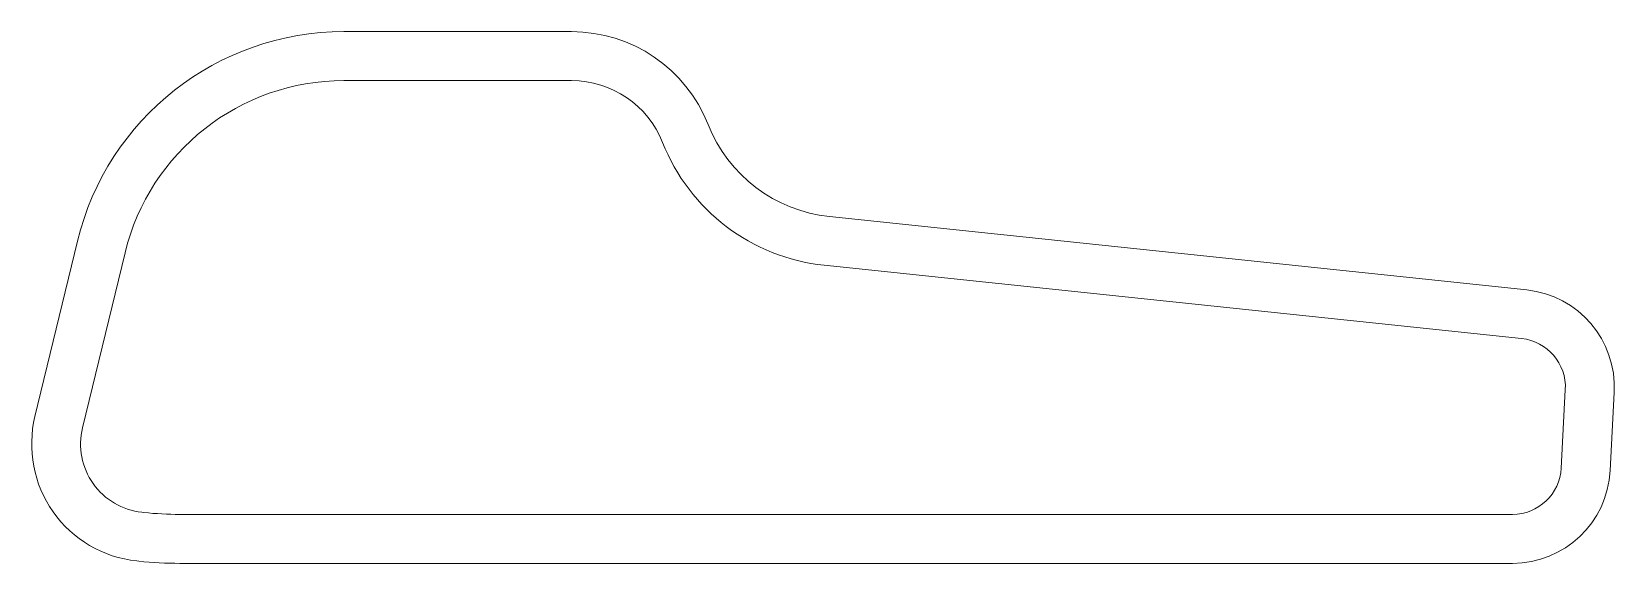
# Model space of a CAD drawing. Header units: millimetres. Extents: x -15 to 147, y 0 to 54.
import ezdxf

# ---------------------------------------------------------------- set-up
doc = ezdxf.new("R2010")
doc.units = ezdxf.units.MM
doc.layers.add('3', color=7, linetype='Continuous', true_color=0xffffff)

msp = doc.modelspace()

# ---------------------------------------------------------------- linework, layer by layer
at = {"layer": '3', "color": 163, "linetype": 'Continuous', "lineweight": 18}
for p, q in [((16.759473, 54.306505), (40.020894, 54.306505)), ((40.020894, 49.306505), (16.759473, 49.306505)), ((66.351226, 35.419865), (137.580391, 27.933378)), ((-14.795661, 15.00506), (-10.450812, 32.909567)), ((-5.591832, 31.730449), (-9.936681, 13.825942)), ((137.057748, 22.960769), (65.828584, 30.447256)), ((141.109612, 9.73832), (141.528254, 17.72648)), ((146.521401, 17.4648), (146.10276, 9.47664)), ((-3.865809, 5.213523), (-3.658496, 5.191734)), ((0, 5), (136.116464, 5)), ((-4.181139, 0.219124), (-4.388452, 0.240914)), ((0, 0), (136.116464, 0))]:
    msp.add_line(p, q, dxfattribs=at)
for centre, radius, start, end in [((16.759473, 26.306505), 28, 90, 166.359821), ((40.020894, 39.306505), 15, 21.574228, 90), ((67.919153, 50.337694), 15, 201.574228, 264), ((136.535106, 17.988159), 10, 357, 84), ((-3.13411, 12.175176), 12, 166.359821, 264), ((136.116464, 10), 10, 270, 357), ((0, 40), 40, 264, 270)]:
    msp.add_arc(centre, radius, start, end, dxfattribs=at)
at = {"layer": '3', "color": 51, "linetype": 'Continuous', "lineweight": 18}
for centre, radius, start, end in [((16.759473, 26.306505), 23, 90, 166.359821), ((40.020894, 39.306505), 10, 21.574228, 90), ((67.919153, 50.337694), 20, 201.574228, 264), ((136.535106, 17.988159), 5, 357, 84), ((-3.13411, 12.175176), 7, 166.359821, 264), ((136.116464, 10), 5, 270, 357), ((0, 40), 35, 264, 270)]:
    msp.add_arc(centre, radius, start, end, dxfattribs=at)

doc.saveas('drawing.dxf')
